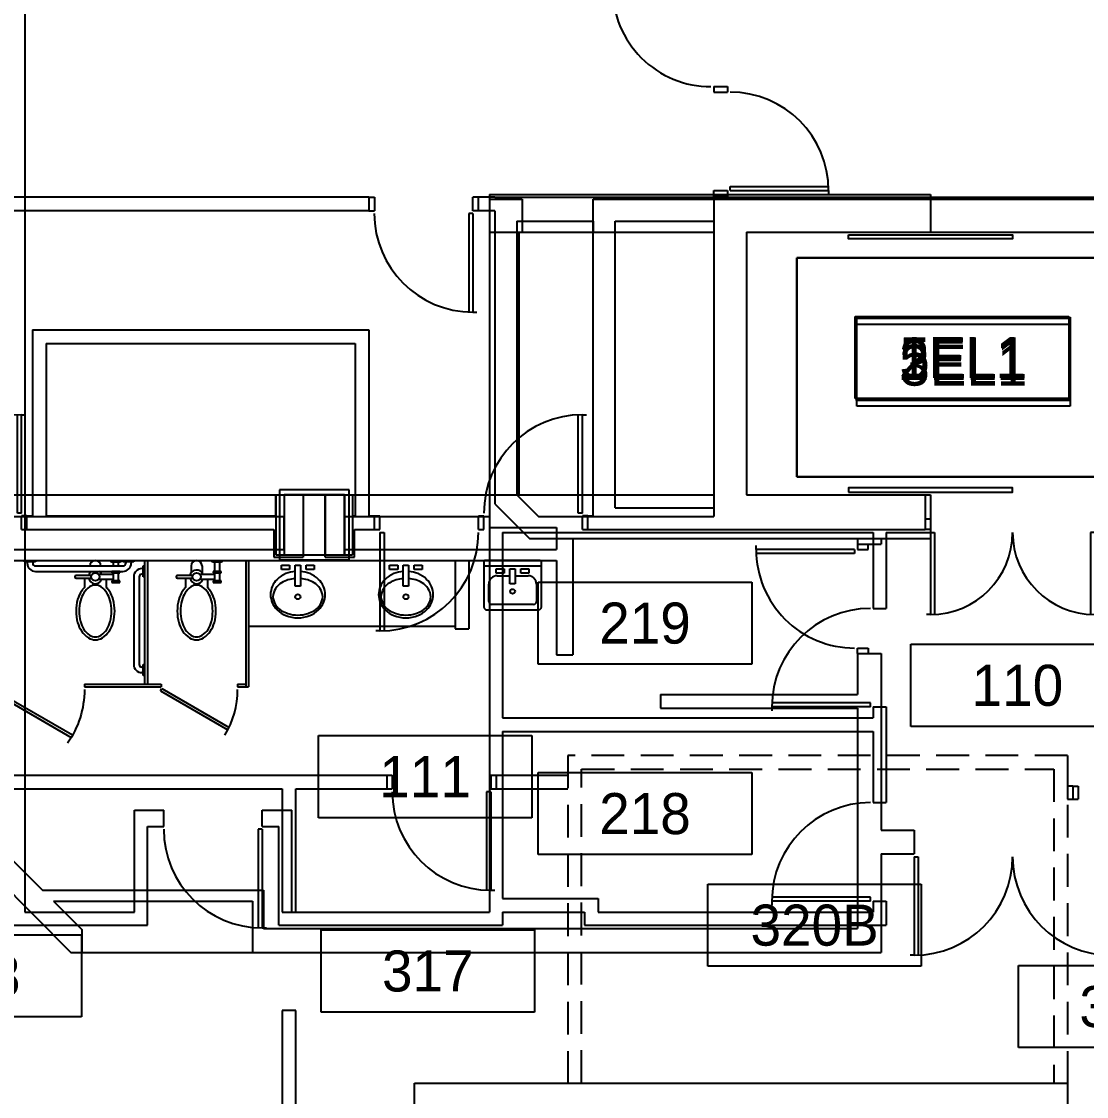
# Model space of a CAD drawing. Header units: inches. Extents: x -219 to 4035, y -10 to 4981.
# Drawn here: x 1685 to 2074.3, y 4098.6 to 4491.4 of the extents above; entities that cross this region are included whole.
import ezdxf
from ezdxf.enums import TextEntityAlignment as Align

# ---------------------------------------------------------------- set-up
doc = ezdxf.new("R2010")
doc.units = ezdxf.units.IN
doc.header["$LTSCALE"] = 48
doc.header["$MEASUREMENT"] = 0
doc.linetypes.add('HIDDEN', pattern=[0.375, 0.25, -0.125])
doc.layers.get('0').update_dxf_attribs({"color": 13, "linetype": 'CONTINUOUS'})
for name, color, linetype in [('F1-BLDG1', 7, 'CONTINUOUS'), ('F1-BLDG3', 161, 'CONTINUOUS'), ('F1-BLDG4', 2, 'CONTINUOUS'), ('F1-DOOR1', 3, 'CONTINUOUS'), ('F1-DOORJMB', 32, 'CONTINUOUS'), ('F1-REST1', 12, 'CONTINUOUS'), ('F1-REST2', 8, 'CONTINUOUS'), ('F1-RMNOS', 3, 'CONTINUOUS'), ('F2-BLDG1', 7, 'CONTINUOUS'), ('F2-BLDG3', 161, 'CONTINUOUS'), ('F2-BLDG4', 2, 'CONTINUOUS'), ('F2-DOOR1', 3, 'CONTINUOUS'), ('F2-RMNOS', 3, 'CONTINUOUS'), ('F3-BLDG1', 7, 'CONTINUOUS'), ('F3-BLDG2', 2, 'HIDDEN'), ('F3-BLDG3', 161, 'CONTINUOUS'), ('F3-BLDG4', 2, 'CONTINUOUS'), ('F3-DOOR1', 3, 'CONTINUOUS'), ('F3-DOORJMB', 32, 'CONTINUOUS'), ('F3-RMNOS', 3, 'CONTINUOUS'), ('F5-BLDG1', 7, 'CONTINUOUS'), ('F5-BLDG3', 161, 'CONTINUOUS'), ('F5-BLDG4', 2, 'CONTINUOUS'), ('F5-DOOR1', 3, 'CONTINUOUS'), ('F5-DOORJMB', 32, 'CONTINUOUS'), ('F5-RMNOS', 3, 'CONTINUOUS')]:
    doc.layers.add(name, color=color, linetype=linetype)
for name, color, linetype, plot in [('F1-COLUMN1', 8, 'CONTINUOUS', False), ('F2-COLUMN1', 8, 'CONTINUOUS', False), ('F3-COLUMN1', 8, 'CONTINUOUS', False), ('F5-COLUMN1', 8, 'CONTINUOUS', False)]:
    doc.layers.add(name, color=color, linetype=linetype, plot=plot)
doc.styles.add('ATTR', font='romans.shx', dxfattribs={"width": 0.8, "height": 1.2})
doc.styles.add('ORIG-RMNOS', font='noting.shx')

# ---------------------------------------------------------------- blocks, each defined once
blk = doc.blocks.new('L-34C1')
for p, q in [((-11, 11), (11, 11)), ((-11, 11), (-11, -11)), ((11, 11), (11, -11)), ((-11, -11), (11, -11))]:
    blk.add_line(p, q)
blk = doc.blocks.new('ADR-36DL')
for p, q in [((0, 37), (-1.5, 37)), ((0, 1), (0, 37)), ((1.5, 1), (1.5, 36.97)), ((70.5, 1), (70.5, 36.97)), ((72, 1), (72, 37)), ((72, 37), (73.5, 37)), ((0, 1), (1.5, 1)), ((72, 1), (70.5, 1))]:
    blk.add_line(p, q)
for centre, start, end in [((0, 1), 0, 90), ((72, 1), 90, 180)]:
    blk.add_arc(centre, 36, start, end)
blk = doc.blocks.new('ADR-36L')
for p, q in [((0, 37), (-1.5, 37)), ((0, 1), (0, 37)), ((1.5, 1), (1.5, 36.97)), ((0, 1), (1.5, 1))]:
    blk.add_line(p, q)
blk.add_arc((0, 1), 36, 0, 90)
blk = doc.blocks.new('ADR-30DL')
for p, q in [((0, 31), (-1.5, 31)), ((0, 1), (0, 31)), ((1.5, 1), (1.5, 30.96)), ((58.5, 1), (58.5, 30.96)), ((60, 31), (61.5, 31)), ((60, 1), (60, 31)), ((0, 1), (1.5, 1)), ((60, 1), (58.5, 1))]:
    blk.add_line(p, q)
for centre, start, end in [((0, 1), 0, 90), ((60, 1), 90, 180)]:
    blk.add_arc(centre, 30, start, end)
blk = doc.blocks.new('ADR-36R')
for p, q in [((-1.5, 1), (-1.5, 36.97)), ((0, 1), (0, 37)), ((0, 37), (1.5, 37)), ((0, 1), (-1.5, 1))]:
    blk.add_line(p, q)
blk.add_arc((0, 1), 36, 90, 180)
blk = doc.blocks.new('L12C32')
for p, q in [((-14, 11), (-14, -11)), ((-14, 11), (-4, 11)), ((-4, 11), (-4, -11)), ((4, 11), (14, 11)), ((4, 11), (4, -11)), ((14, 11), (14, -11)), ((-14, -11), (-4, -11)), ((4, -11), (14, -11))]:
    blk.add_line(p, q)
blk = doc.blocks.new('PLMB001')
for p, q in [((-10.5, 17), (-10.5, 0.5)), ((9.5, 18), (-9.5, 18)), ((-7.69, 16.06), (7.69, 16.06)), ((10.5, 0.5), (10.5, 17)), ((-8.69, 8.62), (-8.69, 15.06)), ((8.69, 15.06), (8.69, 8.62)), ((-0.97, 8.49), (1.03, 8.49)), ((-0.97, 3.12), (-0.97, 8.49)), ((1.03, 8.49), (1.03, 3.12)), ((-5.97, 3.12), (-5.97, 4.62)), ((-5.97, 4.62), (-2.97, 4.62)), ((-0.97, 5.62), (-5.69, 5.62)), ((-2.97, 4.62), (-2.97, 3.12)), ((5.69, 5.62), (1.03, 5.62)), ((3.03, 4.62), (6.03, 4.62)), ((3.03, 3.12), (3.03, 4.62)), ((6.03, 4.62), (6.03, 3.12)), ((-10.44, 2.12), (10.5, 2.12)), ((-10, 0), (10, 0)), ((-2.97, 3.12), (-5.97, 3.12)), ((1.03, 3.12), (-0.97, 3.12)), ((6.03, 3.12), (3.03, 3.12))]:
    blk.add_line(p, q)
blk.add_circle((0, 11.31), 0.875)
for centre, radius, start, end in [((-9.5, 17), 1, 90, 180), ((-7.69, 15.06), 1, 90, 180), ((7.69, 15.06), 1, 0, 90), ((9.5, 17), 1, 0, 90), ((-5.69, 8.62), 3, 180, 270), ((5.69, 8.62), 3, 270, 0), ((-10, 0.5), 0.5, 180, 270), ((10, 0.5), 0.5, 270, 0)]:
    blk.add_arc(centre, radius, start, end)
blk = doc.blocks.new('BDR-34')
for p, q in [((-0.25, 1.43), (29.19, 18.43)), ((0.25, 0.57), (29.69, 17.57)), ((-0.25, 1.43), (0.25, 0.57))]:
    blk.add_line(p, q)
blk.add_arc((0, 1), 34, 0, 35.0958)
blk = doc.blocks.new('PLMB013')
for p, q in [((-2, -2), (-2, -4.5)), ((2, -2), (2, -4.5)), ((5.5, 0), (9.5, 0)), ((6, -0.5), (9, -0.5)), ((6.5, -0.5), (6.5, -4)), ((8.5, -4), (8.5, -0.5)), ((-1.4, -5.5), (-7, -5.5)), ((-7, -6.5), (-1.4, -6.5)), ((-4, -7), (-4, -9.86)), ((1.1, -5), (6.5, -5)), ((6.5, -7), (1.12, -7)), ((4, -7), (4, -9.86)), ((9, -4), (6, -4)), ((6, -4), (6, -4.5)), ((6, -4.5), (9, -4.5)), ((9, -7.5), (6, -7.5)), ((6, -7.5), (6, -8)), ((6.5, -4.5), (6.5, -7.5)), ((8.5, -7.5), (8.5, -4.5)), ((9, -4.5), (9, -4)), ((9, -8), (9, -7.5)), ((6, -8), (9, -8))]:
    blk.add_line(p, q)
for points in [[(-4, -9.86, 0.048991), (-5, -11.08, 0.080337), (-6.5, -14.33, 0.068118), (-7.07, -18.5, 0.068118), (-6.5, -22.67, 0.080337), (-5, -25.92, 0.107079), (-2.55, -28.28, 0.138729), (0, -29, 0.138729)], [(0, -29, 0.138729), (2.55, -28.28, 0.107079), (5, -25.92, 0.080337), (6.5, -22.67, 0.068118), (7.07, -18.5, 0.068118), (6.5, -14.33, 0.080337), (5, -11.08, 0.048991), (4, -9.86, 0.138729)]]:
    blk.add_lwpolyline(points, format="xyb")
blk.add_lwpolyline([(0, -27.95, 0.147629), (2.09, -27.32, 0.10713), (4.17, -25.18, 0.076355), (5.42, -22.28, 0.063283), (5.9, -18.5, 0.063283), (5.42, -14.72, 0.076355), (4.17, -11.82, 0.10713), (2.09, -9.68, 0.147629), (0, -9.05, 0.147629), (-2.09, -9.68, 0.10713), (-4.17, -11.82, 0.076355), (-5.42, -14.72, 0.063283), (-5.9, -18.5, 0.063283), (-5.42, -22.28, 0.076355), (-4.17, -25.18, 0.10713), (-2.09, -27.32, 0.147629)], format="xyb", close=True)
blk.add_circle((0, -6), 1.5)
for centre, radius, start, end in [((0, -2), 2, 0, 180), ((6.02, 0.02), 0.522, 182.4084, 267.5916), ((8.98, 0.02), 0.522, 272.4084, 357.5916), ((0, -6), 2.5, 23.5782, 168.577), ((-7, -6), 0.5, 90, 270), ((-3, -7), 1, 150.0031, 180), ((0, -6), 2.5, 191.8763, 336.4218)]:
    blk.add_arc(centre, radius, start, end)
at = {"style": 'ATTR', "width": 0.8, "flags": 9}
blk.add_attdef('ESTCODE', (5.5, 0), '', height=0.0000769, dxfattribs=at)
blk = doc.blocks.new('PLMB005')
for p, q in [((-1, -2.22), (-1, 5.39)), ((-1, 5.39), (1, 5.39)), ((-0.38, 5.39), (0.38, 5.39)), ((1, 5.39), (1, -2.22)), ((-6, -0.72), (-3, -0.72)), ((-6, -2.22), (-6, -0.72)), ((-3, -2.22), (-6, -2.22)), ((-3, -0.72), (-3, -2.22)), ((1, -2.22), (-1, -2.22)), ((3, -0.72), (6, -0.72)), ((3, -2.22), (3, -0.72)), ((6, -2.22), (3, -2.22)), ((6, -0.72), (6, -2.22))]:
    blk.add_line(p, q)
blk.add_circle((0, 9.25), 0.916)
for centre, radius, start, end in [((-0.87, 7.25), 9.56, 111.5725, 134.6183), ((0.23, 4.46), 12.56, 91.0148, 111.5725), ((-0.16, 4.89), 11.06, 89.13, 108.1465), ((-0.23, 4.46), 12.56, 68.4275, 88.9852), ((0.16, 4.89), 11.06, 71.8535, 90.87), ((0.87, 7.25), 9.56, 45.3817, 68.4275), ((-1.88, 8.28), 8.12, 134.6183, 178.5414), ((-2.71, 8.8), 6.42, 119.9521, 175.7693), ((0.23, 3.7), 12.31, 108.1465, 119.9521), ((-0.23, 3.7), 12.31, 60.0479, 71.8535), ((2.71, 8.8), 6.42, 4.2307, 60.0479), ((1.88, 8.28), 8.12, 1.4586, 45.3817), ((-1.88, 8.69), 8.12, 181.4586, 225.3817), ((-2.71, 9.73), 6.42, 184.2307, 240.0479), ((2.71, 9.73), 6.42, 299.9521, 355.7693), ((1.88, 8.69), 8.12, 314.6183, 358.5414), ((0.23, 14.82), 12.31, 240.0479, 251.8535), ((-0.23, 14.82), 12.31, 288.1465, 299.9521), ((-0.87, 9.71), 9.56, 225.3817, 248.4275), ((0.23, 12.5), 12.56, 248.4275, 264.3796), ((-0.16, 13.64), 11.06, 251.8535, 265.6441), ((0.16, 13.64), 11.06, 274.3559, 288.1465), ((-0.23, 12.5), 12.56, 275.6204, 291.5725), ((0.87, 9.71), 9.56, 291.5725, 314.6183)]:
    blk.add_arc(centre, radius, start, end)
blk = doc.blocks.new('rmnos')
at = {"color": 11}
for p, q in [((-0.40625, 0.15625), (0.40625, 0.15625)), ((-0.40625, -0.15625), (-0.40625, 0.15625)), ((0.40625, 0.15625), (0.40625, -0.15625)), ((0.40625, -0.15625), (-0.40625, -0.15625))]:
    blk.add_line(p, q, dxfattribs=at)
at = {"color": 9, "style": 'ORIG-RMNOS'}
blk.add_attdef('ROOM', text='', height=0.15625, dxfattribs=at).set_placement((0, 0), align=Align.MIDDLE)

msp = doc.modelspace()

# ---------------------------------------------------------------- linework, layer by layer
at = {"layer": 'F1-BLDG1'}
for p, q in [((1856, 4426.5), (1868, 4426.5)), ((1856, 4426.5), (1856, 4414.5)), ((1868, 4426.5), (1868, 4414.5)), ((1938, 4426.5), (1938, 4318.5)), ((1938, 4426.5), (2317.75, 4426.5)), ((1856, 4414.5), (1868, 4414.5)), ((1950, 4414.5), (1950, 4318.5)), ((1950, 4414.5), (2098, 4414.5)), ((1598.04, 4318.5), (1938, 4318.5)), ((1950, 4318.5), (2017.25, 4318.5)), ((2017.25, 4318.5), (2017.25, 4302.5)), ((1886.5, 4302.5), (1886.5, 4260)), ((1886.5, 4302.5), (1990.5, 4302.5)), ((1990.5, 4302.5), (1990.5, 4300.5)), ((1999.25, 4302.5), (2017.25, 4302.5)), ((1999.25, 4302.5), (1999.25, 4300.5)), ((1990.5, 4300.5), (1999.25, 4300.5)), ((1670, 4294.5), (1880.5, 4294.5)), ((1880.5, 4294.5), (1880.5, 4260)), ((1561.11, 4293.2), (1703.06, 4151.25)), ((1880.5, 4260), (1886.5, 4260)), ((1990.5, 4260.5), (1999.25, 4260.5)), ((1990.5, 4260.5), (1990.5, 4245.5)), ((1999.25, 4260.5), (1999.25, 4196)), ((1608.84, 4257.85), (1692.69, 4174)), ((1918.5, 4245.5), (1990.5, 4245.5)), ((1918.5, 4245.5), (1918.5, 4240.5)), ((1918.5, 4240.5), (1990.5, 4240.5)), ((1990.5, 4240.5), (1990.5, 4160)), ((1999.25, 4196), (2011.25, 4196)), ((2011.25, 4196), (2011.25, 4187.25)), ((1999.25, 4187.25), (2011.25, 4187.25)), ((1999.25, 4187.25), (1999.25, 4151.25)), ((1692.69, 4174), (1773.44, 4174)), ((1773.44, 4174), (1773.44, 4160)), ((1696.69, 4170), (1769.44, 4170)), ((1696.69, 4170), (1707.06, 4159.62)), ((1769.44, 4170), (1769.44, 4151.25)), ((1773.44, 4160), (1990.5, 4160)), ((1707.06, 4159.62), (1707.06, 4151.25)), ((1703.06, 4151.25), (1707.06, 4151.25)), ((1769.44, 4151.25), (1999.25, 4151.25))]:
    msp.add_line(p, q, dxfattribs=at)
at = {"layer": 'F1-BLDG3'}
for p, q in [((1612.76, 4310.5), (1781, 4310.5)), ((1781, 4298.5), (1781, 4310.5)), ((1803, 4298.5), (1803, 4310.5)), ((1803, 4310.5), (1856, 4310.5)), ((1856, 4310.5), (1856, 4306.5)), ((1856, 4306.5), (1880.5, 4306.5)), ((1880.5, 4306.5), (1880.5, 4298.5)), ((1662, 4298.5), (1781, 4298.5)), ((1803, 4298.5), (1880.5, 4298.5)), ((1843.5, 4294.5), (1843.5, 4269.5)), ((1848.5, 4294.5), (1848.5, 4269.5)), ((1843.5, 4269.5), (1848.5, 4269.5))]:
    msp.add_line(p, q, dxfattribs=at)
at = {"layer": 'F1-BLDG4'}
for p, q in [((2088.38, 4405.05), (1968.38, 4405.05)), ((1968.38, 4405.05), (1968.38, 4325.05)), ((1968.38, 4325.05), (2088.38, 4325.05)), ((1707.06, 4151.25), (1769.44, 4151.25))]:
    msp.add_line(p, q, dxfattribs=at)
at = {"layer": 'F1-DOOR1'}
msp.add_lwpolyline([(1987.25, 4319.5), (2047.25, 4319.5), (2047.25, 4321), (1987.25, 4321)], close=True, dxfattribs=at)
at = {"layer": 'F1-DOORJMB'}
for p, q in [((1990.5, 4300.5), (1990.5, 4298.5)), ((1990.5, 4298.5), (1994.5, 4298.5)), ((1994.5, 4298.5), (1994.5, 4300.5)), ((1990.5, 4262.5), (1994.5, 4262.5)), ((1990.5, 4260.5), (1990.5, 4262.5)), ((1994.5, 4262.5), (1994.5, 4260.5))]:
    msp.add_line(p, q, dxfattribs=at)
at = {"layer": 'F1-REST1'}
for p, q in [((1730, 4294.5), (1730, 4249.29)), ((1731, 4294.5), (1731, 4249.29)), ((1767, 4294.5), (1767, 4248.29)), ((1768, 4294.5), (1768, 4248.29)), ((1768, 4270.5), (1843.5, 4270.5)), ((1708, 4249.29), (1708, 4248.29)), ((1708, 4249.29), (1736, 4249.29)), ((1708, 4248.29), (1736, 4248.29)), ((1735.75, 4246.86), (1736.25, 4247.73)), ((1736, 4249.29), (1736, 4248.29)), ((1736.25, 4247.73), (1760.88, 4233.51)), ((1764, 4249.29), (1767, 4249.29)), ((1764, 4249.29), (1764, 4248.29)), ((1764, 4248.29), (1768, 4248.29))]:
    msp.add_line(p, q, dxfattribs=at)
msp.add_arc((1732, 4247.29), 32, 328.7957, 0, dxfattribs=at)
at = {"layer": 'F1-REST2'}
for p, q in [((1686.09, 4294), (1686.09, 4294.5)), ((1690.09, 4294), (1686.09, 4294)), ((1687.09, 4294), (1687.09, 4293.5)), ((1689.09, 4294), (1689.09, 4293.5)), ((1690.09, 4294.5), (1690.09, 4294)), ((1717.5, 4294.5), (1721.5, 4294.5)), ((1718, 4294), (1721, 4294)), ((1718.5, 4294), (1718.5, 4292.5)), ((1720.5, 4292.5), (1720.5, 4294)), ((1722.09, 4294), (1722.09, 4294.5)), ((1726.09, 4294), (1722.09, 4294)), ((1723.09, 4294), (1723.09, 4293.5)), ((1725.09, 4294), (1725.09, 4293.5)), ((1726.09, 4294.5), (1726.09, 4294)), ((1690.09, 4292.5), (1722.09, 4292.5)), ((1690.09, 4290.5), (1722.09, 4290.5)), ((1710, 4290.5), (1710, 4290)), ((1713.1, 4289.5), (1718.5, 4289.5)), ((1714, 4290.5), (1714, 4290)), ((1721, 4290.5), (1718, 4290.5)), ((1718, 4290.5), (1718, 4290)), ((1718, 4290), (1721, 4290)), ((1718.5, 4290), (1718.5, 4287)), ((1720.5, 4287), (1720.5, 4290)), ((1721, 4290), (1721, 4290.5)), ((1729.5, 4291.5), (1729, 4291.5)), ((1729.5, 4289.5), (1729, 4289.5)), ((1729.5, 4288.5), (1729.5, 4292.5)), ((1729.5, 4292.5), (1730, 4292.5)), ((1710.6, 4289), (1705, 4289)), ((1705, 4288), (1710.6, 4288)), ((1708, 4287.5), (1708, 4284.64)), ((1718.5, 4287.5), (1713.12, 4287.5)), ((1716, 4287.5), (1716, 4284.64)), ((1721, 4287), (1718, 4287)), ((1718, 4287), (1718, 4286.5)), ((1718, 4286.5), (1721, 4286.5)), ((1721, 4286.5), (1721, 4287)), ((1726, 4288.5), (1726, 4256.5)), ((1728, 4288.5), (1728, 4256.5)), ((1730, 4288.5), (1729.5, 4288.5)), ((1729.5, 4255.5), (1729, 4255.5)), ((1729.5, 4252.5), (1729.5, 4256.5)), ((1729.5, 4256.5), (1730, 4256.5)), ((1729.5, 4253.5), (1729, 4253.5)), ((1730, 4252.5), (1729.5, 4252.5)), ((1735.75, 4246.86), (1760.43, 4232.61))]:
    msp.add_line(p, q, dxfattribs=at)
for points in [[(1708, 4284.64, 0.048991), (1707, 4283.42, 0.080337), (1705.5, 4280.17, 0.068118), (1704.93, 4276, 0.068118), (1705.5, 4271.83, 0.080337), (1707, 4268.58, 0.107079), (1709.45, 4266.22, 0.138729), (1712, 4265.5, 0.138729)], [(1712, 4265.5, 0.138729), (1714.55, 4266.22, 0.107079), (1717, 4268.58, 0.080337), (1718.5, 4271.83, 0.068118), (1719.07, 4276, 0.068118), (1718.5, 4280.17, 0.080337), (1717, 4283.42, 0.048991), (1716, 4284.64, 0.138729)]]:
    msp.add_lwpolyline(points, format="xyb", dxfattribs=at)
msp.add_lwpolyline([(1712, 4266.55, 0.147629), (1714.09, 4267.18, 0.10713), (1716.17, 4269.32, 0.076355), (1717.42, 4272.22, 0.063283), (1717.9, 4276, 0.063283), (1717.42, 4279.78, 0.076355), (1716.17, 4282.68, 0.10713), (1714.09, 4284.82, 0.147629), (1712, 4285.45, 0.147629), (1709.91, 4284.82, 0.10713), (1707.83, 4282.68, 0.076355), (1706.58, 4279.78, 0.063283), (1706.1, 4276, 0.063283), (1706.58, 4272.22, 0.076355), (1707.83, 4269.32, 0.10713), (1709.91, 4267.18, 0.147629)], format="xyb", close=True, dxfattribs=at)
msp.add_circle((1712, 4288.5), 1.5, dxfattribs=at)
for centre, radius, start, end in [((1690.09, 4293.5), 3, 180, 270), ((1690.09, 4293.5), 1, 180, 270), ((1712, 4292.5), 2, 0, 180), ((1718.02, 4294.52), 0.522, 182.4084, 267.5916), ((1720.98, 4294.52), 0.522, 272.4084, 357.5916), ((1722.09, 4293.5), 1, 270, 0), ((1722.09, 4293.5), 3, 270, 0), ((1712, 4288.5), 2.5, 126.8681, 168.577), ((1712, 4288.5), 2.5, 23.5782, 53.1319), ((1729, 4288.5), 3, 90, 180), ((1729, 4288.5), 1, 90, 180), ((1705, 4288.5), 0.5, 90, 270), ((1709, 4287.5), 1, 150.0031, 180), ((1712, 4288.5), 2.5, 191.8763, 336.4218), ((1729, 4256.5), 3, 180, 270), ((1729, 4256.5), 1, 180, 270)]:
    msp.add_arc(centre, radius, start, end, dxfattribs=at)
at = {"layer": 'F2-BLDG1'}
for p, q in [((1686.25, 4506), (1686.25, 4166)), ((1856, 4428.25), (2017.25, 4428.25)), ((1856, 4428.25), (1856, 4166)), ((2017.25, 4428.25), (2017.25, 4414.5)), ((1950, 4414.5), (2017.25, 4414.5)), ((1950, 4414.5), (1950, 4318.5)), ((1779.25, 4320.25), (1779.25, 4294.75)), ((1804.75, 4320.25), (1779.25, 4320.25)), ((1804.75, 4294.75), (1804.75, 4320.25)), ((1950, 4318.5), (2017.25, 4318.5)), ((2017.25, 4318.5), (2017.25, 4304.75)), ((1860.75, 4304.75), (1860.75, 4237)), ((1860.75, 4304.75), (1996.25, 4304.75)), ((1996.25, 4304.75), (1996.25, 4277)), ((2001, 4304.75), (2017.25, 4304.75)), ((2001, 4304.75), (2001, 4277)), ((1779.25, 4294.75), (1804.75, 4294.75)), ((1996.25, 4277), (2001, 4277)), ((1996.25, 4241), (1996.25, 4237)), ((1996.25, 4241), (2001, 4241)), ((2001, 4241), (2001, 4206)), ((1860.75, 4237), (1996.25, 4237)), ((1860.75, 4232), (1860.75, 4171)), ((1860.75, 4232), (1996.25, 4232)), ((1996.25, 4232), (1996.25, 4206)), ((1726.25, 4166), (1726.25, 4203.25)), ((1726.25, 4203.25), (1737, 4203.25)), ((1737, 4197.25), (1737, 4203.25)), ((1773, 4203.25), (1783.75, 4203.25)), ((1773, 4197.25), (1773, 4203.25)), ((1783.75, 4166), (1783.75, 4203.25)), ((1996.25, 4206), (2001, 4206)), ((1731, 4161.25), (1731, 4197.25)), ((1731, 4197.25), (1737, 4197.25)), ((1773, 4197.25), (1779, 4197.25)), ((1779, 4161.25), (1779, 4197.25)), ((1860.75, 4171), (1895.75, 4171)), ((1895.75, 4171), (1895.75, 4166)), ((1996.25, 4170), (1996.25, 4166)), ((1996.25, 4170), (2001, 4170)), ((2001, 4170), (2001, 4161.25)), ((1686.25, 4166), (1726.25, 4166)), ((1783.75, 4166), (1856, 4166)), ((1860.75, 4166), (1860.75, 4161.25)), ((1860.75, 4166), (1890.75, 4166)), ((1890.75, 4166), (1890.75, 4161.25)), ((1895.75, 4166), (1996.25, 4166)), ((1668.87, 4161.25), (1731, 4161.25)), ((1779, 4161.25), (1860.75, 4161.25)), ((1890.75, 4161.25), (2001, 4161.25))]:
    msp.add_line(p, q, dxfattribs=at)
at = {"layer": 'F2-BLDG3'}
for p, q in [((1866.75, 4414.5), (1866.75, 4318.5)), ((1866.75, 4414.5), (1938, 4414.5)), ((1938, 4414.5), (1938, 4318.5)), ((1866.75, 4318.5), (1938, 4318.5))]:
    msp.add_line(p, q, dxfattribs=at)
at = {"layer": 'F2-BLDG4'}
for p, q in [((1968.38, 4405.05), (2088.38, 4405.05)), ((1968.38, 4325.05), (1968.38, 4405.05)), ((2088.38, 4325.05), (1968.38, 4325.05))]:
    msp.add_line(p, q, dxfattribs=at)
at = {"layer": 'F2-DOOR1'}
for points in [[(1987.25, 4413.5), (2047.25, 4413.5), (2047.25, 4412), (1987.25, 4412)], [(1987.25, 4319.5), (2047.25, 4319.5), (2047.25, 4321), (1987.25, 4321)]]:
    msp.add_lwpolyline(points, close=True, dxfattribs=at)
at = {"layer": 'F3-BLDG1'}
for p, q in [((1812, 4427.25), (1491, 4427.25)), ((1812, 4427.25), (1812, 4422.25)), ((1858, 4427.25), (1852, 4427.25)), ((1852, 4422.25), (1852, 4427.25)), ((1858, 4427.25), (2265.75, 4427.25)), ((1812, 4422.25), (1600, 4422.25)), ((1858, 4422.25), (1852, 4422.25)), ((1858, 4422.25), (1858, 4315.19)), ((1950, 4414.5), (2098, 4414.5)), ((1950, 4414.5), (1950, 4318.5)), ((1803, 4318.5), (1781, 4318.5)), ((1781, 4318.5), (1781, 4296.5)), ((1803, 4296.5), (1803, 4318.5)), ((1950, 4318.5), (2017.25, 4318.5)), ((2017.25, 4318.5), (2017.25, 4302.5)), ((1858, 4315.19), (1870.69, 4302.5)), ((1870.69, 4302.5), (2017.25, 4302.5)), ((1781, 4296.5), (1803, 4296.5)), ((1496, 4216), (1818.5, 4216)), ((1818.5, 4216), (1818.5, 4211)), ((1858.5, 4216), (1858.5, 4211)), ((1858.5, 4216), (1884.68, 4216)), ((1564.93, 4211), (1780.25, 4211)), ((1780.25, 4211), (1780.25, 4166)), ((1785.25, 4166), (1785.25, 4211)), ((1785.25, 4211), (1818.5, 4211)), ((1858.5, 4211), (1884.68, 4211)), ((2069.25, 4212), (2067.32, 4212)), ((2067.32, 4212), (2067.32, 4207.25)), ((2069.25, 4212), (2069.25, 4207.25)), ((2067.32, 4207.25), (2069.25, 4207.25)), ((1780.25, 4166), (1785.25, 4166)), ((1785.25, 4130), (1780.25, 4130)), ((1780.25, 4130), (1780.25, 4051.25)), ((1785.25, 4051.25), (1785.25, 4130)), ((1828.68, 4065), (1828.68, 4103.5)), ((1828.68, 4103.5), (2067.32, 4103.5)), ((2067.32, 4103.5), (2067.32, 4065))]:
    msp.add_line(p, q, dxfattribs=at)
at = {"layer": 'F3-BLDG2'}
for p, q in [((2067.32, 4223.25), (1884.68, 4223.25)), ((1884.68, 4223.25), (1884.68, 4103.5)), ((2067.32, 4223.25), (2067.32, 4103.5)), ((1889.68, 4103.5), (1889.68, 4218.25)), ((1889.68, 4218.25), (2062.32, 4218.25)), ((2062.32, 4218.25), (2062.32, 4103.5))]:
    msp.add_line(p, q, dxfattribs=at)
at = {"layer": 'F3-BLDG3'}
for p, q in [((1866, 4418.5), (1894, 4418.5)), ((1866, 4418.5), (1866, 4318.5)), ((1894, 4418.5), (1894, 4414.5)), ((1894, 4414.5), (1938, 4414.5)), ((1938, 4414.5), (1938, 4310.5)), ((1866, 4318.5), (1874, 4310.5)), ((1874, 4310.5), (1938, 4310.5))]:
    msp.add_line(p, q, dxfattribs=at)
at = {"layer": 'F3-BLDG4'}
for p, q in [((2088.38, 4405.05), (1968.38, 4405.05)), ((1968.38, 4405.05), (1968.38, 4325.05)), ((1968.38, 4325.05), (2088.38, 4325.05))]:
    msp.add_line(p, q, dxfattribs=at)
at = {"layer": 'F3-DOOR1'}
msp.add_lwpolyline([(1987.25, 4319.5), (2047.25, 4319.5), (2047.25, 4321), (1987.25, 4321)], close=True, dxfattribs=at)
at = {"layer": 'F3-DOORJMB'}
for p, q in [((1812, 4427.25), (1814, 4427.25)), ((1814, 4427.25), (1814, 4422.25)), ((1850, 4422.25), (1850, 4427.25)), ((1852, 4427.25), (1850, 4427.25)), ((1812, 4422.25), (1814, 4422.25)), ((1852, 4422.25), (1850, 4422.25)), ((1818.5, 4216), (1820.5, 4216)), ((1820.5, 4216), (1820.5, 4211)), ((1856.5, 4216), (1856.5, 4211)), ((1856.5, 4216), (1858.5, 4216)), ((1818.5, 4211), (1820.5, 4211)), ((1856.5, 4211), (1858.5, 4211)), ((2069.25, 4212), (2071.25, 4212)), ((2071.25, 4212), (2071.25, 4207.25)), ((2069.25, 4207.25), (2071.25, 4207.25))]:
    msp.add_line(p, q, dxfattribs=at)
at = {"layer": 'F5-BLDG1'}
for p, q in [((1938, 4427.62), (1938, 4426.5)), ((1938, 4427.62), (1943, 4427.62)), ((1943, 4427.62), (1943, 4426.5)), ((1894, 4426.5), (1938, 4426.5)), ((1894, 4310.75), (1894, 4426.5)), ((1943, 4426.5), (2017.25, 4426.5)), ((2017.25, 4426.5), (2017.25, 4414.5)), ((1950, 4414.5), (2017.25, 4414.5)), ((1950, 4414.5), (1950, 4318.5)), ((1689, 4378.75), (1689, 4310.75)), ((1689, 4378.75), (1812, 4378.75)), ((1812, 4378.75), (1812, 4310.75)), ((1694, 4373.75), (1694, 4310.75)), ((1694, 4373.75), (1807, 4373.75)), ((1807, 4373.75), (1807, 4310.75)), ((1778, 4318.5), (1788, 4318.5)), ((1778, 4310.75), (1778, 4318.5)), ((1788, 4318.5), (1788, 4295.75)), ((1796, 4318.5), (1806, 4318.5)), ((1796, 4295.75), (1796, 4318.5)), ((1806, 4318.5), (1806, 4310.75)), ((1950, 4318.5), (2015.25, 4318.5)), ((2015.25, 4318.5), (2015.25, 4305.75)), ((1687, 4310.75), (1689, 4310.75)), ((1687, 4305.75), (1687, 4310.75)), ((1694, 4310.75), (1778, 4310.75)), ((1806, 4310.75), (1807, 4310.75)), ((1812, 4310.75), (1814, 4310.75)), ((1892, 4310.75), (1894, 4310.75)), ((1687, 4305.75), (1777.25, 4305.75)), ((1777.25, 4305.75), (1777.25, 4295.75)), ((1806.75, 4305.75), (1814, 4305.75)), ((1806.75, 4295.75), (1806.75, 4305.75)), ((1892, 4305.75), (2015.25, 4305.75)), ((1777.25, 4295.75), (1788, 4295.75)), ((1796, 4295.75), (1806.75, 4295.75))]:
    msp.add_line(p, q, dxfattribs=at)
at = {"layer": 'F5-BLDG3'}
for p, q in [((1902, 4418.5), (1938, 4418.5)), ((1902, 4313.75), (1902, 4418.5)), ((1938, 4418.5), (1938, 4313.75)), ((1902, 4313.75), (1938, 4313.75))]:
    msp.add_line(p, q, dxfattribs=at)
at = {"layer": 'F5-BLDG4'}
for p, q in [((1968.38, 4405.05), (1968.38, 4325.05)), ((2088.38, 4405.05), (1968.38, 4405.05)), ((1968.38, 4325.05), (2088.38, 4325.05))]:
    msp.add_line(p, q, dxfattribs=at)
at = {"layer": 'F5-DOOR1'}
msp.add_lwpolyline([(1987.25, 4413.5), (2047.25, 4413.5), (2047.25, 4412), (1987.25, 4412)], close=True, dxfattribs=at)
at = {"layer": 'F5-DOORJMB'}
for p, q in [((1938, 4467.62), (1943, 4467.62)), ((1938, 4467.62), (1938, 4465.62)), ((1943, 4467.62), (1943, 4465.62)), ((1938, 4465.62), (1943, 4465.62)), ((1938, 4429.62), (1943, 4429.62)), ((1938, 4427.62), (1938, 4429.62)), ((1943, 4429.62), (1943, 4427.62)), ((1685, 4305.75), (1685, 4310.75)), ((1687, 4310.75), (1685, 4310.75)), ((1814, 4305.75), (1814, 4310.75)), ((1814, 4310.75), (1816, 4310.75)), ((1816, 4305.75), (1816, 4310.75)), ((1852, 4310.75), (1854, 4310.75)), ((1852, 4305.75), (1852, 4310.75)), ((1854, 4305.75), (1854, 4310.75)), ((1890, 4305.75), (1890, 4310.75)), ((1892, 4310.75), (1890, 4310.75)), ((1892, 4305.75), (1892, 4310.75)), ((2015.25, 4309.75), (2017.25, 4309.75)), ((2017.25, 4309.75), (2017.25, 4305.75)), ((1685, 4305.75), (1687, 4305.75)), ((1814, 4305.75), (1816, 4305.75)), ((1852, 4305.75), (1854, 4305.75)), ((1890, 4305.75), (1892, 4305.75)), ((2017.25, 4305.75), (2015.25, 4305.75))]:
    msp.add_line(p, q, dxfattribs=at)

# ---------------------------------------------------------------- block references
at = {"layer": 'F1-COLUMN1'}
msp.add_blockref('L-34C1', (1792, 4307.5), dxfattribs=at)
at = {"layer": 'F1-DOOR1'}
for name, p, rotation in [('ADR-36R', (1990.5, 4298.5), 89.99999999999999), ('ADR-36DL', (2083.25, 4187.25), 180)]:
    msp.add_blockref(name, p, dxfattribs=dict(at, rotation=rotation))
at = {"layer": 'F1-REST2'}
msp.add_blockref('PLMB013', (1749, 4294.5), dxfattribs=at)
at = {"layer": 'F1-REST2', "rotation": 180}
for name, p in [('PLMB001', (1864.5, 4294.5)), ('PLMB005', (1786, 4290.5)), ('PLMB005', (1825.5, 4290.5))]:
    msp.add_blockref(name, p, dxfattribs=at)
at = {"layer": 'F1-REST2', "xscale": -1, "rotation": 180}
msp.add_blockref('BDR-34', (1674, 4248.29), dxfattribs=at)
at = {"layer": 'F1-RMNOS'}
ref = msp.add_blockref('rmnos', (2028.75, 4368.62), dxfattribs=dict(at, xscale=96, yscale=96, zscale=96))
ref.add_attrib('ROOM', '1EL1', dxfattribs={"layer": '0', "color": 9, "height": 15, "style": 'ORIG-RMNOS'}).set_placement((2028.75, 4368.62), align=Align.MIDDLE)
ref = msp.add_blockref('rmnos', (2049, 4248.88), dxfattribs=dict(at, xscale=96, yscale=96, zscale=96))
ref.add_attrib('ROOM', '110', dxfattribs={"layer": '0', "color": 9, "height": 15, "style": 'ORIG-RMNOS'}).set_placement((2049, 4248.88), align=Align.MIDDLE)
ref = msp.add_blockref('rmnos', (1832.5, 4215.5), dxfattribs=dict(at, xscale=96, yscale=96, zscale=96))
ref.add_attrib('ROOM', '111', dxfattribs={"layer": '0', "color": 9, "height": 15, "style": 'ORIG-RMNOS'}).set_placement((1832.5, 4215.5), align=Align.MIDDLE)
at = {"layer": 'F2-COLUMN1'}
msp.add_blockref('L-34C1', (1792, 4307.5), dxfattribs=at)
at = {"layer": 'F2-DOOR1'}
for p, rotation in [((1996.25, 4241), 89.99999999999999), ((1996.25, 4170), 89.99999999999999), ((1773, 4197.25), 180)]:
    msp.add_blockref('ADR-36L', p, dxfattribs=dict(at, rotation=rotation))
at = {"layer": 'F2-RMNOS'}
ref = msp.add_blockref('rmnos', (2029.13, 4368), dxfattribs=dict(at, xscale=96, yscale=96, zscale=96))
ref.add_attrib('ROOM', '2EL1', dxfattribs={"layer": '0', "color": 9, "height": 15, "style": 'ORIG-RMNOS'}).set_placement((2029.13, 4368), align=Align.MIDDLE)
ref = msp.add_blockref('rmnos', (1912.88, 4271.62), dxfattribs=dict(at, xscale=96, yscale=96, zscale=96))
ref.add_attrib('ROOM', '219', dxfattribs={"layer": '0', "color": 9, "height": 15, "style": 'ORIG-RMNOS'}).set_placement((1912.88, 4271.62), align=Align.MIDDLE)
ref = msp.add_blockref('rmnos', (1912.88, 4202), dxfattribs=dict(at, xscale=96, yscale=96, zscale=96))
ref.add_attrib('ROOM', '218', dxfattribs={"layer": '0', "color": 9, "height": 15, "style": 'ORIG-RMNOS'}).set_placement((1912.88, 4202), align=Align.MIDDLE)
at = {"layer": 'F3-COLUMN1'}
msp.add_blockref('L-34C1', (1792, 4307.5), dxfattribs=at)
at = {"layer": 'F3-DOOR1', "rotation": 180}
for p in [(1849.94, 4422.25), (1856.5, 4211)]:
    msp.add_blockref('ADR-36L', p, dxfattribs=at)
at = {"layer": 'F3-RMNOS'}
ref = msp.add_blockref('rmnos', (2029.25, 4365.88), dxfattribs=dict(at, xscale=96, yscale=96, zscale=96))
ref.add_attrib('ROOM', '3EL1', dxfattribs={"layer": '0', "color": 9, "height": 15, "style": 'ORIG-RMNOS'}).set_placement((2029.25, 4365.88), align=Align.MIDDLE)
ref = msp.add_blockref('rmnos', (1974.88, 4161.25), dxfattribs=dict(at, xscale=96, yscale=96, zscale=96))
ref.add_attrib('ROOM', '320B', dxfattribs={"layer": '0', "color": 9, "height": 15, "style": 'ORIG-RMNOS'}).set_placement((1974.88, 4161.25), align=Align.MIDDLE)
ref = msp.add_blockref('rmnos', (1667.88, 4142.75), dxfattribs=dict(at, xscale=96, yscale=96, zscale=96))
ref.add_attrib('ROOM', '318', dxfattribs={"layer": '0', "color": 9, "height": 15, "style": 'ORIG-RMNOS'}).set_placement((1667.88, 4142.75), align=Align.MIDDLE)
ref = msp.add_blockref('rmnos', (1833.5, 4144.5), dxfattribs=dict(at, xscale=96, yscale=96, zscale=96))
ref.add_attrib('ROOM', '317', dxfattribs={"layer": '0', "color": 9, "height": 15, "style": 'ORIG-RMNOS'}).set_placement((1833.5, 4144.5), align=Align.MIDDLE)
ref = msp.add_blockref('rmnos', (2088.38, 4131.5), dxfattribs=dict(at, xscale=96, yscale=96, zscale=96))
ref.add_attrib('ROOM', '314', dxfattribs={"layer": '0', "color": 9, "height": 15, "style": 'ORIG-RMNOS'}).set_placement((2088.38, 4131.5), align=Align.MIDDLE)
at = {"layer": 'F5-COLUMN1'}
msp.add_blockref('L12C32', (1792, 4307.5), dxfattribs=at)
at = {"layer": 'F5-DOOR1'}
for name, p, rotation in [('ADR-36R', (1938, 4503.62), 89.99999999999999), ('ADR-36R', (1943, 4429.62), 270), ('ADR-36R', (1816, 4305.75), 180), ('ADR-30DL', (2077.25, 4305.75), 180)]:
    msp.add_blockref(name, p, dxfattribs=dict(at, rotation=rotation))
for p in [(1685, 4310.75), (1890, 4310.75)]:
    msp.add_blockref('ADR-36R', p, dxfattribs=at)
at = {"layer": 'F5-RMNOS'}
ref = msp.add_blockref('rmnos', (2029.25, 4368.38), dxfattribs=dict(at, xscale=96, yscale=96, zscale=96))
ref.add_attrib('ROOM', '5EL1', dxfattribs={"layer": '0', "color": 9, "height": 15, "style": 'ORIG-RMNOS'}).set_placement((2029.25, 4368.38), align=Align.MIDDLE)

# ---------------------------------------------------------------- texts
at = {"layer": 'F1-REST2', "style": 'ATTR', "width": 0.8, "flags": 9}
msp.add_attdef('ESTCODE', (1717.5, 4294.5), '', height=0.0000769, dxfattribs=at)

doc.saveas('drawing.dxf')
